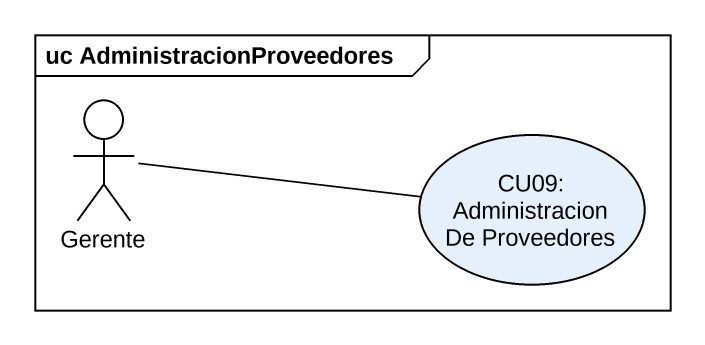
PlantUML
@startuml
mainframe uc AdministracionProveedores
actor Gerente
usecase "CU09: Administracion De Proveedores" as CU09_Administracion_De
Gerente -right- CU09_Administracion_De
@enduml
